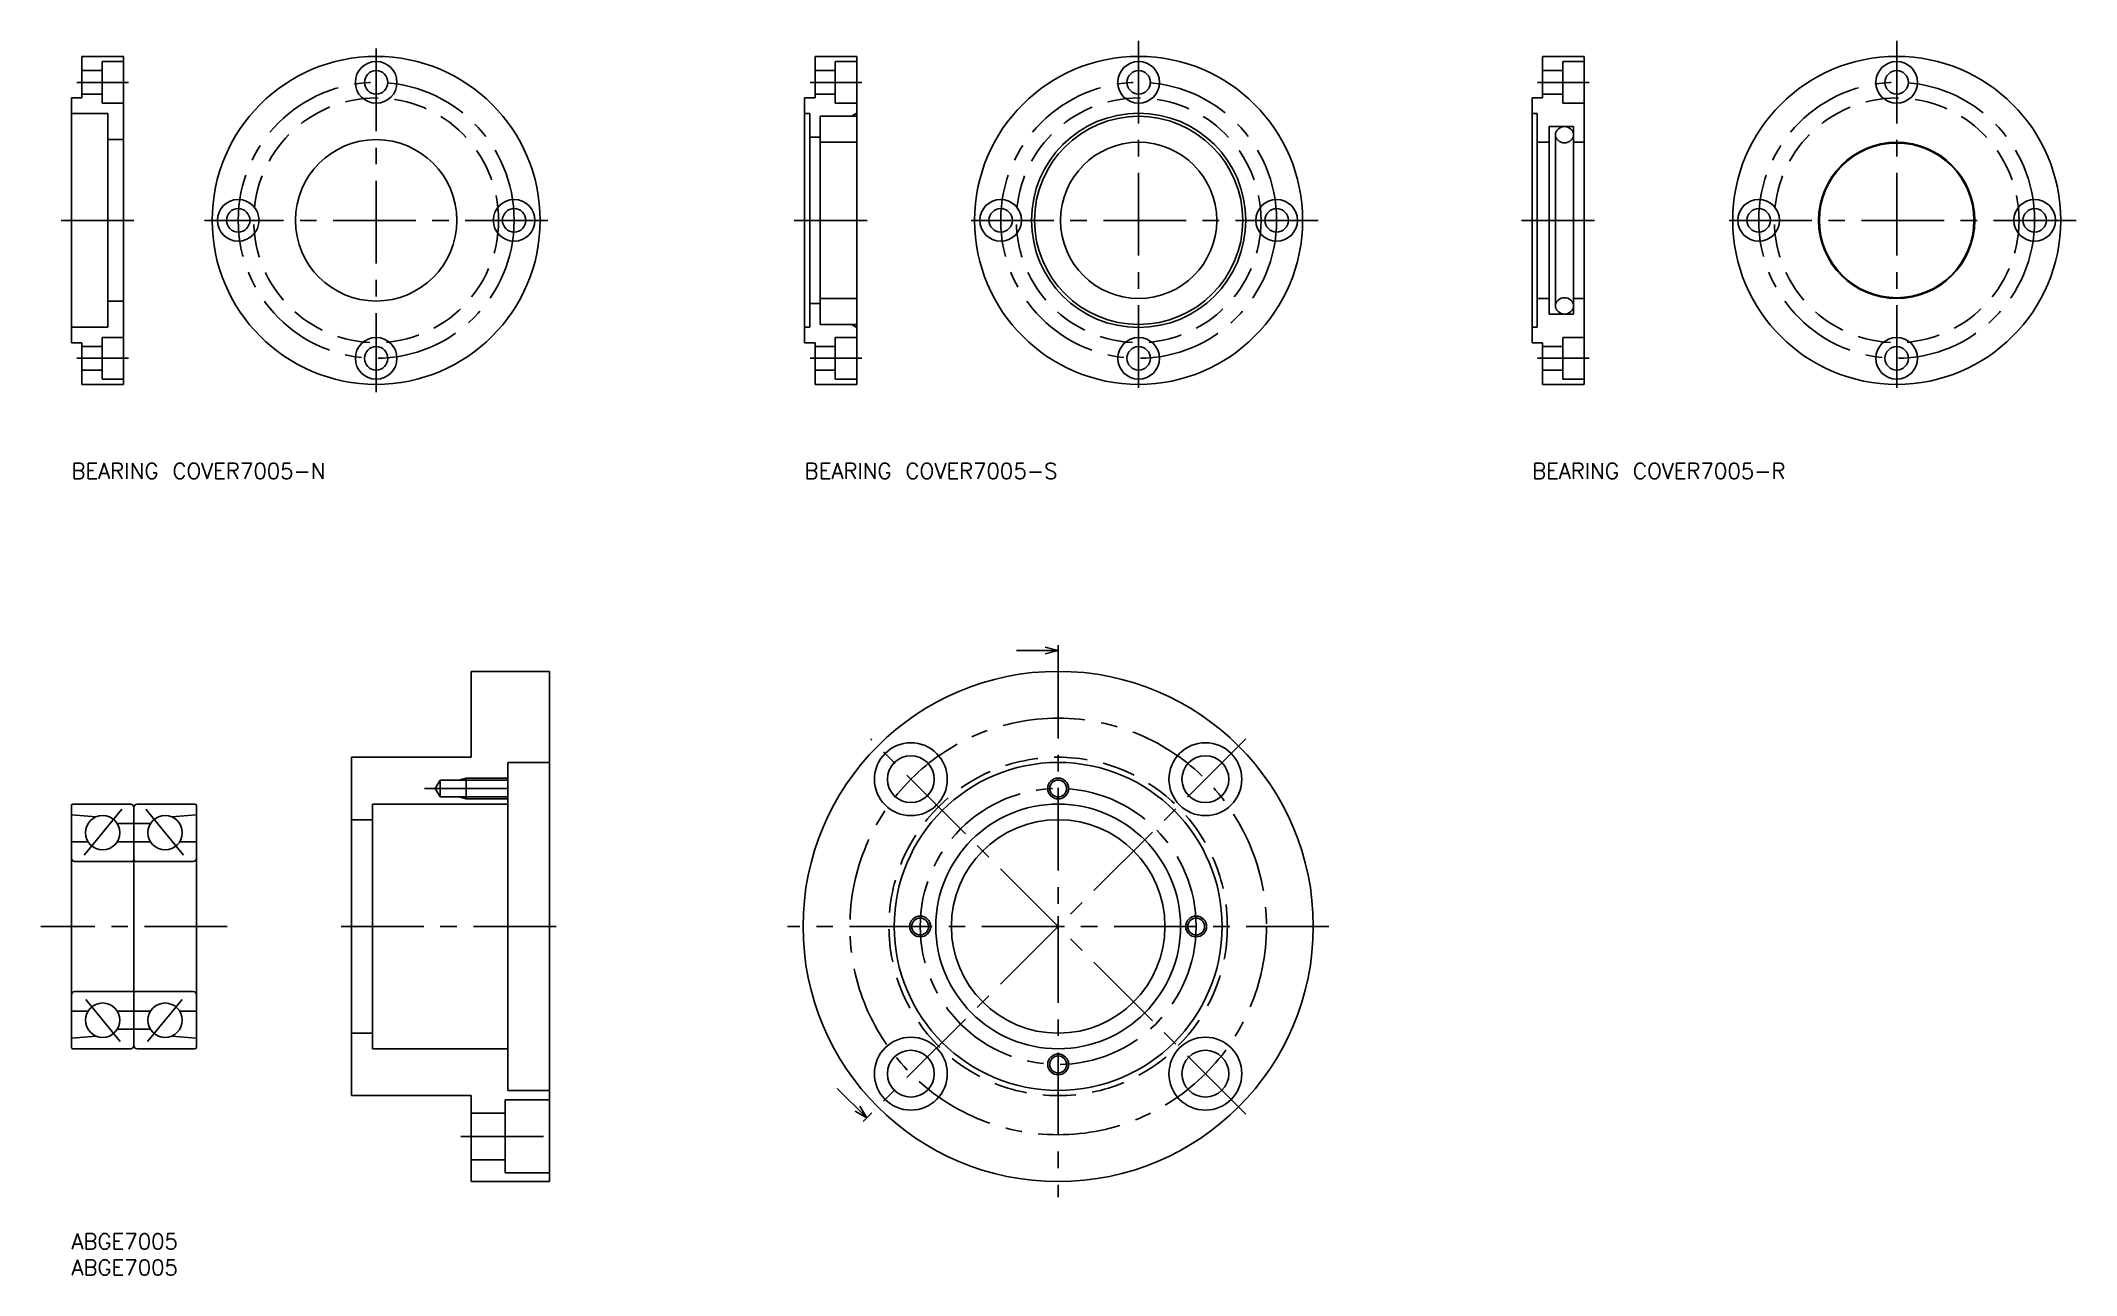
# Model space of a CAD drawing. Extents: x -6 to 385, y -8 to 229.
import ezdxf

# ---------------------------------------------------------------- set-up
doc = ezdxf.new("R2010")
doc.units = 0
doc.header["$LTSCALE"] = 0.5
doc.linetypes.add('CENTER', pattern=[50.8, 31.75, -6.35, 6.35, -6.35])
doc.linetypes.add('DASHED', pattern=[19.05, 12.7, -6.35])
for name, color, linetype in [('MSM_CENTER', 1, 'CENTER'), ('MSM_CONTINUOUS', 7, 'CONTINUOUS'), ('MSM_DASHED', 4, 'DASHED'), ('MSM_NARROW', 5, 'CONTINUOUS'), ('MSM_PART_NUMBER', 7, 'CONTINUOUS')]:
    doc.layers.add(name, color=color, linetype=linetype)
doc.styles.get("Standard").update_dxf_attribs({"font": 'txt.shx', "height": 3, "bigfont": 'bigfont.shx'})

# ---------------------------------------------------------------- blocks, each defined once
blk = doc.blocks.new('*U14')
at = {"layer": 'MSM_PART_NUMBER'}
blk.add_text('ABGE7005', height=3, dxfattribs=at).set_placement((0, -3))
blk = doc.blocks.new('*U15')
at = {"layer": 'MSM_PART_NUMBER'}
blk.add_text('ABGE7005', height=3, dxfattribs=at).set_placement((0, -8))
blk = doc.blocks.new('*U16')
at = {"layer": 'MSM_PART_NUMBER'}
blk.add_text('BEARING COVER7005-N', height=3, dxfattribs=at).set_placement((0, 144.98))
blk = doc.blocks.new('*U17')
at = {"layer": 'MSM_PART_NUMBER'}
blk.add_text('BEARING COVER7005-S', height=3, dxfattribs=at).set_placement((140.82, 144.98))
blk = doc.blocks.new('*U18')
at = {"layer": 'MSM_PART_NUMBER'}
blk.add_text('BEARING COVER7005-R', height=3, dxfattribs=at).set_placement((280.53, 144.98))

msp = doc.modelspace()

# ---------------------------------------------------------------- linework, layer by layer
at = {"layer": 'MSM_CENTER'}
for p, q in [((58.53, 227.62), (58.53, 161.62)), ((204.98, 229.12), (204.98, 160.12)), ((350.57, 229.12), (350.57, 160.12)), ((10.96, 221.12), (1.03, 221.12)), ((151.78, 221.12), (141.86, 221.12)), ((291.49, 221.12), (281.56, 221.12)), ((12, 194.62), (-2, 194.62)), ((91.53, 194.62), (25.53, 194.62)), ((152.82, 194.62), (138.82, 194.62)), ((239.48, 194.62), (170.48, 194.62)), ((292.53, 194.62), (278.53, 194.62)), ((385.07, 194.62), (316.07, 194.62)), ((10.96, 168.12), (1.03, 168.12)), ((151.78, 168.12), (141.86, 168.12)), ((291.49, 168.12), (281.56, 168.12)), ((189.52, 111), (189.52, 7)), ((225.58, 22.94), (153.45, 95.06)), ((225.58, 95.06), (153.45, 22.94)), ((67.84, 85.5), (85.8, 85.5)), ((9.71, 81.52), (2.46, 72.69)), ((14.29, 81.52), (21.54, 72.69)), ((29.9, 59), (-5.9, 59)), ((51.8, 59), (93.8, 59)), ((241.52, 59), (137.52, 59)), ((2.76, 44.94), (9.36, 36.92)), ((21.24, 44.94), (14.64, 36.92)), ((74.8, 18.67), (93.8, 18.67))]:
    msp.add_line(p, q, dxfattribs=at)
for centre, radius in [((58.53, 194.62), 26.5), ((204.98, 194.62), 26.5), ((350.57, 194.62), 26.5), ((189.52, 59), 40), ((189.52, 59), 26.5)]:
    msp.add_circle(centre, radius, dxfattribs=at)
at = {"layer": 'MSM_CONTINUOUS'}
for p, q in [((10, 226.12), (2, 226.12)), ((2, 226.12), (2, 218.12)), ((5.9, 223.37), (2, 223.37)), ((5.9, 217.12), (5.9, 225.12)), ((10, 225.12), (5.9, 225.12)), ((10, 163.12), (10, 226.12)), ((150.82, 226.12), (142.82, 226.12)), ((142.82, 226.12), (142.82, 218.12)), ((146.72, 223.37), (142.82, 223.37)), ((150.82, 225.12), (146.72, 225.12)), ((146.72, 217.12), (146.72, 225.12)), ((150.82, 163.12), (150.82, 226.12)), ((282.53, 226.12), (282.53, 218.12)), ((290.53, 226.12), (282.53, 226.12)), ((286.43, 223.37), (282.53, 223.37)), ((286.43, 217.12), (286.43, 225.12)), ((290.53, 225.12), (286.43, 225.12)), ((290.53, 163.12), (290.53, 226.12)), ((2, 218.12), (0, 218.12)), ((0, 218.12), (0, 171.12)), ((7, 215.12), (0, 215.12)), ((5.9, 218.87), (2, 218.87)), ((10, 217.12), (5.9, 217.12)), ((7, 174.12), (7, 215.12)), ((140.82, 218.12), (140.82, 171.12)), ((142.82, 218.12), (140.82, 218.12)), ((141.82, 215.12), (140.82, 215.12)), ((141.82, 215.12), (141.82, 174.12)), ((146.72, 218.87), (142.82, 218.87)), ((150.82, 217.12), (146.72, 217.12)), ((149.82, 214.62), (150.82, 215.2)), ((282.53, 218.12), (280.53, 218.12)), ((280.53, 218.12), (280.53, 171.12)), ((281.53, 215.12), (280.53, 215.12)), ((281.53, 215.12), (281.53, 174.12)), ((286.43, 218.87), (282.53, 218.87)), ((290.53, 217.12), (286.43, 217.12)), ((143.82, 174.62), (143.82, 214.62)), ((150.82, 214.62), (143.82, 214.62)), ((288.53, 212.62), (283.83, 212.62)), ((283.83, 176.62), (283.83, 212.62)), ((288.53, 176.62), (288.53, 212.62)), ((10, 210.12), (7, 210.12)), ((143.82, 210.62), (141.82, 210.62)), ((150.82, 209.62), (143.82, 209.62)), ((283.83, 209.62), (281.53, 209.62)), ((285.03, 178.2), (285.03, 211.05)), ((290.53, 209.62), (288.53, 209.62)), ((10, 179.12), (7, 179.12)), ((143.82, 178.62), (141.82, 178.62)), ((150.82, 179.62), (143.82, 179.62)), ((283.83, 179.62), (281.53, 179.62)), ((288.53, 176.62), (283.83, 176.62)), ((290.53, 179.62), (288.53, 179.62)), ((7, 174.12), (0, 174.12)), ((5.9, 172.12), (5.9, 164.12)), ((10, 172.12), (5.9, 172.12)), ((141.82, 174.12), (140.82, 174.12)), ((150.82, 174.62), (143.82, 174.62)), ((146.72, 172.12), (146.72, 164.12)), ((150.82, 172.12), (146.72, 172.12)), ((149.82, 174.62), (150.82, 174.05)), ((281.53, 174.12), (280.53, 174.12)), ((286.43, 172.12), (286.43, 164.12)), ((290.53, 172.12), (286.43, 172.12)), ((2, 171.12), (0, 171.12)), ((2, 171.12), (2, 163.12)), ((5.9, 170.37), (2, 170.37)), ((142.82, 171.12), (140.82, 171.12)), ((142.82, 171.12), (142.82, 163.12)), ((146.72, 170.37), (142.82, 170.37)), ((282.53, 171.12), (280.53, 171.12)), ((282.53, 171.12), (282.53, 163.12)), ((286.43, 170.37), (282.53, 170.37)), ((5.9, 165.87), (2, 165.87)), ((146.72, 165.87), (142.82, 165.87)), ((286.43, 165.87), (282.53, 165.87)), ((2, 163.12), (10, 163.12)), ((10, 164.12), (5.9, 164.12)), ((142.82, 163.12), (150.82, 163.12)), ((150.82, 164.12), (146.72, 164.12)), ((282.53, 163.12), (290.53, 163.12)), ((290.53, 164.12), (286.43, 164.12)), ((189.52, 112), (181.52, 112)), ((187.02, 112.67), (189.52, 112)), ((189.52, 112), (187.02, 111.33)), ((189.52, 111), (189.52, 113)), ((76.8, 108), (76.8, 91.5)), ((76.8, 108), (91.8, 108)), ((91.8, 108), (91.8, 10)), ((53.8, 91.5), (76.8, 91.5)), ((53.8, 26.5), (53.8, 91.5)), ((83.8, 90.5), (91.8, 90.5)), ((83.8, 90.5), (83.8, 27.5)), ((70.8, 87.12), (69.86, 85.5)), ((83.8, 87.12), (70.8, 87.12)), ((70.8, 87.12), (70.8, 83.88)), ((75.8, 87.5), (75.8, 83.5)), ((0, 35.8), (0, 82.2)), ((0.3, 82.5), (11.4, 82.5)), ((12.6, 82.5), (23.7, 82.5)), ((24, 82.2), (24, 35.8)), ((57.8, 82.5), (83.8, 82.5)), ((57.8, 82.5), (57.8, 35.5)), ((70.8, 83.88), (69.86, 85.5)), ((83.8, 83.88), (70.8, 83.88)), ((4.78, 80.07), (0, 80.45)), ((15.2, 78.75), (8.8, 78.75)), ((12, 81.9), (12, 36.1)), ((19.22, 80.07), (24, 80.45)), ((53.8, 79.5), (57.8, 79.5)), ((0, 75.25), (3.2, 75.25)), ((15.2, 75.25), (8.8, 75.25)), ((24, 75.25), (20.8, 75.25)), ((11.7, 71.5), (0.6, 71.5)), ((12.3, 71.5), (23.4, 71.5)), ((188.1, 57.59), (189.52, 59)), ((189.52, 59), (189.52, 61)), ((11.7, 46.5), (0.6, 46.5)), ((12.3, 46.5), (23.4, 46.5)), ((0, 42.75), (3.2, 42.75)), ((15.2, 42.75), (8.8, 42.75)), ((15.2, 39.25), (8.8, 39.25)), ((24, 42.75), (20.8, 42.75)), ((4.78, 37.93), (0, 37.55)), ((11.4, 35.5), (0.3, 35.5)), ((23.7, 35.5), (12.6, 35.5)), ((19.22, 37.93), (24, 37.55)), ((53.8, 38.5), (57.8, 38.5)), ((57.8, 35.5), (83.8, 35.5)), ((83.8, 27.5), (91.8, 27.5)), ((152.75, 22.23), (147.09, 27.89)), ((53.8, 26.5), (76.8, 26.5)), ((76.8, 26.5), (76.8, 10)), ((83.3, 25.67), (91.8, 25.67)), ((83.3, 25.67), (83.3, 11.67)), ((152.75, 22.23), (150.51, 23.52)), ((151.45, 24.47), (152.75, 22.23)), ((76.8, 23.17), (83.3, 23.17)), ((152.04, 21.52), (153.45, 22.94)), ((76.8, 14.17), (83.3, 14.17)), ((91.8, 10), (76.8, 10)), ((83.3, 11.67), (91.8, 11.67))]:
    msp.add_line(p, q, dxfattribs=at)
for centre, radius in [((58.53, 194.62), 31.5), ((58.53, 221.12), 4), ((58.53, 221.12), 2.25), ((204.98, 194.62), 31.5), ((204.98, 221.12), 4), ((204.98, 221.12), 2.25), ((350.57, 194.62), 31.5), ((350.57, 221.12), 4), ((350.57, 221.12), 2.25), ((204.98, 194.62), 20.58), ((204.98, 194.62), 20), ((58.53, 194.62), 15.5), ((204.98, 194.62), 15), ((350.57, 194.62), 15), ((350.57, 194.62), 14.85), ((32.03, 194.62), 4), ((32.03, 194.62), 2.25), ((85.03, 194.62), 4), ((85.03, 194.62), 2.25), ((178.48, 194.62), 4), ((178.48, 194.62), 2.25), ((231.48, 194.62), 4), ((231.48, 194.62), 2.25), ((324.07, 194.62), 4), ((324.07, 194.62), 2.25), ((377.07, 194.62), 4), ((377.07, 194.62), 2.25), ((58.53, 168.12), 4), ((204.98, 168.12), 4), ((350.57, 168.12), 4), ((58.53, 168.12), 2.25), ((204.98, 168.12), 2.25), ((350.57, 168.12), 2.25), ((189.52, 59), 49), ((161.23, 87.28), 7), ((217.8, 87.28), 7), ((161.23, 87.28), 4.5), ((189.52, 59), 31.5), ((217.8, 87.28), 4.5), ((189.52, 85.5), 1.62), ((189.52, 59), 23.5), ((6, 77), 3.3), ((18, 77), 3.3), ((189.52, 59), 20.5), ((163.02, 59), 1.62), ((216.02, 59), 1.62), ((6, 41), 3.3), ((18, 41), 3.3), ((161.23, 30.72), 7), ((161.23, 30.72), 4.5), ((217.8, 30.72), 7), ((217.8, 30.72), 4.5), ((189.52, 32.5), 1.62)]:
    msp.add_circle(centre, radius, dxfattribs=at)
for centre, radius, start, end in [((286.39, 211.05), 1.36, 128.589, 231.411), ((286.78, 210.87), 1.75, 45.1047, 134.8953), ((287.17, 211.05), 1.36, 308.589, 51.411), ((286.78, 211.23), 1.75, 225.1047, 314.8953), ((286.39, 178.2), 1.36, 128.589, 231.411), ((286.78, 178.02), 1.75, 45.1047, 134.8953), ((286.78, 178.38), 1.75, 225.1047, 314.8953), ((287.17, 178.2), 1.36, 308.589, 51.411), ((0.3, 82.2), 0.3, 90, 180), ((11.4, 81.9), 0.6, 0, 90), ((12.6, 81.9), 0.6, 90, 180), ((23.7, 82.2), 0.3, 0, 90), ((0.6, 72.1), 0.6, 180, 270), ((11.7, 71.8), 0.3, 270, 0), ((12.3, 71.8), 0.3, 180, 270), ((23.4, 72.1), 0.6, 270, 0), ((0.6, 45.9), 0.6, 90, 180), ((11.7, 46.2), 0.3, 0, 90), ((12.3, 46.2), 0.3, 90, 180), ((23.4, 45.9), 0.6, 0, 90), ((0.3, 35.8), 0.3, 180, 270), ((11.4, 36.1), 0.6, 270, 0), ((12.6, 36.1), 0.6, 180, 270), ((23.7, 35.8), 0.3, 270, 0)]:
    msp.add_arc(centre, radius, start, end, dxfattribs=at)
at = {"layer": 'MSM_DASHED'}
for centre, radius in [((58.53, 194.62), 23.5), ((204.98, 194.62), 23.5), ((350.57, 194.62), 23.5), ((189.52, 59), 32.5)]:
    msp.add_circle(centre, radius, dxfattribs=at)
at = {"layer": 'MSM_NARROW'}
for p, q in [((75.8, 87.5), (74.4, 87.12)), ((83.8, 87.5), (75.8, 87.5)), ((75.8, 83.5), (74.4, 83.88)), ((83.8, 83.5), (75.8, 83.5))]:
    msp.add_line(p, q, dxfattribs=at)
for centre in [(189.52, 85.5), (163.02, 59), (216.02, 59), (189.52, 32.5)]:
    msp.add_circle(centre, 2, dxfattribs=at)

# ---------------------------------------------------------------- block references
at = {"layer": 'MSM_CONTINUOUS'}
for name in ['*U16', '*U17', '*U18', '*U14', '*U15']:
    msp.add_blockref(name, (0, 0), dxfattribs=at)

doc.saveas('drawing.dxf')
